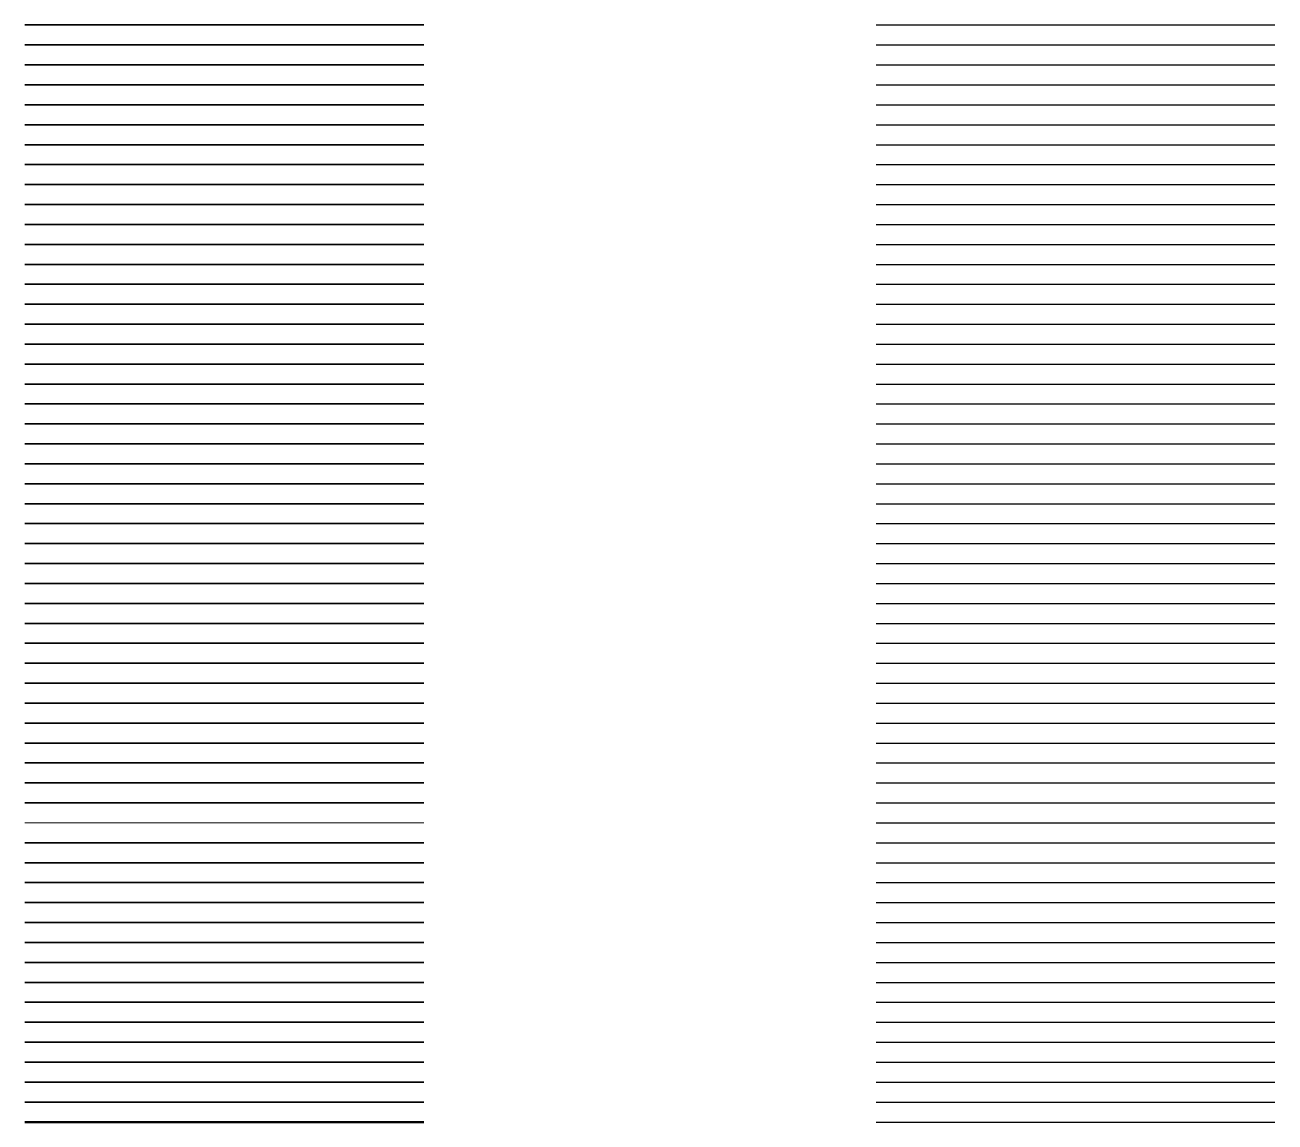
# Model space of a CAD drawing. Header units: metres. Extents: x 2534 to 2597, y 2465 to 2576.
# Drawn here: x 2534.4 to 2597.1, y 2465.3 to 2520.3 of the extents above; entities that cross this region are included whole.
import ezdxf

# ---------------------------------------------------------------- set-up
doc = ezdxf.new("R2010")
doc.units = ezdxf.units.M
for name, color, linetype, lineweight in [('V-WE-BC-VOORSPANNING_MET AANHECHTING_KABEL-G', 180, 'V-BC-KABEL-SO', 50), ('V-WE-BV-GELEIDECONSTRUCTIE_GELEIDEBARRIER-G', 210, 'V-BV-GELEIDEBARRIER-SO', 35), ('V-WE-BV-GELEIDECONSTRUCTIE_GELEIDEBARRIER_STEPBARRIER-G', 210, 'V-BV-STEPBARRIER-SO', 35), ('V-WE-BV-GELEIDECONSTRUCTIE_GELEIDEBARRIER_STEPBARRIER_BETON_SLIPFORMPAVER-G', 210, 'V-BV-SLIPFORM-SO', 35), ('V-WE-BV-GELEIDECONSTRUCTIE_GELEIDEBARRIER_STEPBARRIER_RWS-G', 210, 'V-BV-RWS-SO', 35), ('V-WE-BV-GELEIDECONSTRUCTIE_GELEIDEBARRIER_STEPBARRIER_SAFEGUARD-G', 210, 'V-BV-SAFEGUARD-SO', 35), ('V-WE-BV-GELEIDECONSTRUCTIE_GELEIDEBARRIER_STEPBARRIER_VARIOGUARD-G', 210, 'V-BV-VARIOGUARD-SO', 35), ('V-WE-BV-GELEIDECONSTRUCTIE_GELEIDEBARRIER_STEPBARRIER_VECUSEC-G', 210, 'V-BV-VECUSEC-SO', 35), ('V-WE-BV-GELEIDECONSTRUCTIE_GELEIDERAIL_KUNSTWERK-G', 210, 'V-BV-GELEIDERAIL_K-SO', 35), ('V-WE-BV-LEUNING-G', 210, 'V-BV-LEUNING-SO', 35), ('V-WE-GK-BESCHOEIING-G', 130, 'V-GK-BESCHOEIING-SO', 35), ('V-WE-GK-BESCHOEIING_HOUT_PERKOENPALENRIJ-G', 130, 'V-GK-PERKOEN-SO', 35), ('V-WE-GR-BEPLANTING_CULTUUR_BOSPLANTSOEN-G', 90, 'V-GR-PLANTSOEN-SO', 35), ('V-WE-GW-MAAIVELD-G', 90, 'V-GW-MAAIVELD-SO', 35), ('V-WE-GW-RAAI-G', 10, 'V-GW-RAAI-SO', 35), ('V-WE-KW-PROFIELVRIJERUIMTE-G', 7, 'V-KW-PVR-SO', 18), ('V-WE-KW-ZICHTRUIMTE-G', 7, 'V-KW-ZICHTRUIMTE-SO', 35), ('V-WE-MO-ARCHEOLOGIE-G', 90, 'V-MO-ARCHEOLOGIE-SO', 35), ('V-WE-MO-BODEM_CONTOUR-G', 30, 'V-MO-BORDER-SO', 35), ('V-WE-MO-BODEM_CONTOUR_ACHTERGRONDWAARDE-G', 90, 'V-MO-BODEMACHTERGRONDWAARDE-SO', 35), ('V-WE-MO-BODEM_CONTOUR_INTERVENTIEWAARDE-G', 10, 'V-MO-BODEM_CONTOUR_INTERVENTIEWAARDE-SO', 35), ('V-WE-MO-BODEM_CONTOUR_TUSSENWAARDE-G', 40, 'V-MO-BODEMTUSSENWAARDE-SO', 35), ('V-WE-MO-EXPLOSIEVEN-G', 10, 'V-MO-EXPLOSIEVEN-SO', 35), ('V-WE-MO-GELUID_CONTOUR_INTERVENTIEWAARDE-G', 10, 'V-MO-GELUIDINTERVENTIEWAARDE-SO', 35), ('V-WE-MO-GELUID_CONTOUR_STREEFWAARDE-G', 90, 'V-MO-GELUIDSTREEFWAARDE-SO', 35), ('V-WE-MO-GELUID_CONTOUR_TUSSENWAARDE-G', 40, 'V-MO-GELUIDTUSSENWAARDE-SO', 35), ('V-WE-MO-GEUR_CONTOUR_INTERVENTIEWAARDE-G', 10, 'V-MO-GEURINTERVENTIEWAARDE-SO', 35), ('V-WE-MO-GEUR_CONTOUR_STREEFWAARDE-G', 90, 'V-MO-GEURSTREEFWAARDE-SO', 35), ('V-WE-MO-GEUR_CONTOUR_TUSSENWAARDE-G', 40, 'V-MO-GEURTUSSENWAARDE-SO', 35), ('V-WE-MO-GRONDWATER_CONTOUR_INTERVENTIEWAARDE-G', 10, 'V-MO-GRONDWATERINTERVENTIEWAARDE-SO', 35), ('V-WE-MO-GRONDWATER_CONTOUR_STREEFWAARDE-G', 90, 'V-MO-GRONDWATERSTREEFWAARDE-SO', 35), ('V-WE-MO-GRONDWATER_CONTOUR_TUSSENWAARDE-G', 40, 'V-MO-GRONDWATERTUSSENWAARDE-SO', 35), ('V-WE-MO-LICHT_CONTOUR_INTERVENTIEWAARDE-G', 10, 'V-MO-LICHTINTERVENTIEWAARDE-SO', 35), ('V-WE-MO-LICHT_CONTOUR_STREEFWAARDE-G', 90, 'V-MO-LICHTSTREEFWAARDE-SO', 35), ('V-WE-MO-LICHT_CONTOUR_TUSSENWAARDE-G', 40, 'V-MO-LICHTTUSSENWAARDE-SO', 35), ('V-WE-MO-LUCHT_CONTOUR_INTERVENTIEWAARDE-G', 10, 'V-MO-LUCHTINTERVENTIEWAARDE-SO', 35), ('V-WE-MO-LUCHT_CONTOUR_STREEFWAARDE-G', 90, 'V-MO-LUCHTSTREEFWAARDE-SO', 35), ('V-WE-MO-LUCHT_CONTOUR_TUSSENWAARDE-G', 40, 'V-MO-LUCHTTUSSENWAARDE-SO', 35), ('V-WE-MO-STRALING_CONTOUR_INTERVENTIEWAARDE-G', 10, 'V-MO-STRALINGINTERVENTIEWAARDE-SO', 35), ('V-WE-MO-STRALING_CONTOUR_STREEFWAARDE-G', 90, 'V-MO-STRALINGSTREEFWAARDE-SO', 35), ('V-WE-MO-STRALING_CONTOUR_TUSSENWAARDE-G', 40, 'V-MO-STRALINGTUSSENWAARDE-SO', 35), ('V-WE-MO-TRILLING_CONTOUR_INTERVENTIEWAARDE-G', 10, 'V-MO-TRILLINGINTERVENTIEWAARDE-SO', 35), ('V-WE-MO-TRILLING_CONTOUR_STREEFWAARDE-G', 90, 'V-MO-TRILLINGSTREEFWAARDE-SO', 35), ('V-WE-MO-TRILLING_CONTOUR_TUSSENWAARDE-G', 40, 'V-MO-TRILLINGTUSSENWAARDE-SO', 35), ('V-WE-OB-BESCHOEIING-G', 7, 'V-OB-BESCHOEIING-SO', 35), ('V-WE-OB-BESCHOEIING_PERKOENPALENRIJ-G', 7, 'V-OB-PERKOEN-SO', 35), ('V-WE-OB-SCHANSKORF-G', 7, 'V-OB-SCHANSKORF-SO', 35), ('V-WE-OV-KABELDOORVOER_KABELKOKER-G', 7, 'V-OV-KABELKOKER-SO', 35), ('V-WE-OV-LIJNVERLICHTING-G', 190, 'V-OV-LIJNV-SO', 35), ('V-WE-RI-DRAINAGE-G', 90, 'V-RI-DRAINAGE-SO', 35), ('V-WE-RI-DRAINAGE_DRAIN-OPHOOGTEBRENGEN-G', 90, 'V-RI-OPHOOGTEBRENGEN-SO', 35), ('V-WE-RI-DWA_LOZELEIDING-G', 20, 'V-RI-LOZELEIDING-SO', 35), ('V-WE-RI-DWA_LOZELEIDING_UITLEGGER-G', 20, 'V-RI-UITLEGGER-SO', 35), ('V-WE-RI-DWA_LOZELEIDING_VOLGESCHUIMD-G', 20, 'V-RI-VOLSCHUIMEN-SO', 35), ('V-WE-RI-DWA_LOZELEIDING_VOLGEZAND-G', 20, 'V-RI-VOLZANDEN-SO', 35), ('V-WE-RI-DWA_RIOOLLEIDING-LINING-G', 20, 'V-RI-LINING-SO', 35), ('V-WE-VH-KANTOPSLUITING_VOORKANTBAND-G', 50, 'V-CONTINUOUS-SO', 25)]:
    doc.layers.add(name, color=color, linetype=linetype, lineweight=lineweight)
doc.linetypes.add('V-BC-KABEL-SO', pattern='A,10,-1,1.5,[24,NLCS.SHX,S=0.5,R=0,X=0,Y=0],1.5,-1', length=15)
doc.linetypes.add('V-BV-GELEIDEBARRIER-SO', pattern='A,5,[24,NLCS.SHX,S=0.5,R=0,X=0.5,Y=0],5,-3,[109,NLCS.SHX,S=1,R=0,X=0,Y=0],-3', length=16)
doc.linetypes.add('V-BV-GELEIDERAIL_K-SO', pattern='A,2,-1,[170,NLCS.SHX,S=0.5,R=0,X=0,Y=0],-1,2,-1,[170,NLCS.SHX,S=0.5,R=0,X=0,Y=0],-1,2,-1,[170,NLCS.SHX,S=0.5,R=0,X=0,Y=0],-1,2,-2,[24,NLCS.SHX,S=0.5,R=0,X=0,Y=0],-2', length=18)
doc.linetypes.add('V-BV-LEUNING-SO', pattern='A,1,[24,NLCS.SHX,S=0.5,R=0,X=0,Y=0],1,[69,NLCS.SHX,S=0.2,R=0,X=0,Y=0],1,[24,NLCS.SHX,S=0.5,R=0,X=0,Y=0],1', length=4)
doc.linetypes.add('V-BV-RWS-SO', pattern='A,0.5,[19,NLCS.SHX,S=1,R=0,X=0.5,Y=0],-1,[19,NLCS.SHX,S=1,R=0,X=0.5,Y=0],-1,0.5,-1,[24,NLCS.SHX,S=0.5,R=0,X=0,Y=0],-1', length=5)
doc.linetypes.add('V-BV-SAFEGUARD-SO', pattern='A,0.5,-2,[8,NLCS.SHX,S=1,R=0,X=-1,Y=0],0.5,-1,[24,NLCS.SHX,S=0.5,R=0,X=0,Y=0],-1', length=5)
doc.linetypes.add('V-BV-SLIPFORM-SO', pattern='A,1,-1,[9,NLCS.SHX,S=1,R=0,X=-1,Y=0],1,-1,[24,NLCS.SHX,S=0.5,R=0,X=0,Y=0],-1', length=5)
doc.linetypes.add('V-BV-STEPBARRIER-SO', pattern='A,1,-1,[16,NLCS.SHX,S=1,R=0,X=-1,Y=0],1,-1,[24,NLCS.SHX,S=0.5,R=0,X=0,Y=0],-1', length=5)
doc.linetypes.add('V-BV-VARIOGUARD-SO', pattern='A,0.5,-2,[21,NLCS.SHX,S=1,R=0,X=-1,Y=0],0.5,-1,[24,NLCS.SHX,S=0.5,R=0,X=0,Y=0],-1', length=5)
doc.linetypes.add('V-BV-VECUSEC-SO', pattern='A,0.5,-2,[129,NLCS.SHX,S=1,R=0,X=-1,Y=0],0.5,-1,[24,NLCS.SHX,S=0.5,R=0,X=0,Y=0],-1', length=5)
doc.linetypes.add('V-CONTINUOUS-SO', pattern='A,3.5,[24,NLCS.SHX,S=0.5,R=0,X=0,Y=0],3.5', length=7)
doc.linetypes.add('V-GK-BESCHOEIING-SO', pattern='A,9,[24,NLCS.SHX,S=0.5,R=0,X=0,Y=0],9,-3,[1,NLCS.SHX,S=0.6,R=0,X=0,Y=0],-3', length=24)
doc.linetypes.add('V-GK-PERKOEN-SO', pattern='A,9,[24,NLCS.SHX,S=0.5,R=0,X=0,Y=0],9,-2.4,[2,NLCS.SHX,S=0.6,R=0,X=0,Y=0],-2.4,[2,NLCS.SHX,S=0.6,R=0,X=0,Y=0],-2.4,[2,NLCS.SHX,S=0.6,R=0,X=0,Y=0],-2.4,[2,NLCS.SHX,S=0.6,R=0,X=0,Y=0],-2.4', length=30)
doc.linetypes.add('V-GR-PLANTSOEN-SO', pattern='A,0,-0.0001,[24,NLCS.SHX,S=0.5,R=0,X=0,Y=1],-0.0001,[179,NLCS.SHX,S=1.5,R=0,X=0,Y=0],-4', length=4.0002)
doc.linetypes.add('V-GW-MAAIVELD-SO', pattern='A,4,[24,NLCS.SHX,S=0.5,R=0,X=0,Y=0],12,[40,NLCS.SHX,S=1,R=0,X=0,Y=-0.5],12', length=28)
doc.linetypes.add('V-GW-RAAI-SO', pattern='A,7.5,[24,NLCS.SHX,S=0.5,R=0,X=0,Y=0],7.5,-1,2,-1', length=19)
doc.linetypes.add('V-KW-PVR-SO', pattern='A,3,[24,NLCS.SHX,S=0.5,R=0,X=0,Y=0],3,-1.5', length=7.5)
doc.linetypes.add('V-KW-ZICHTRUIMTE-SO', pattern='A,1.5,[24,NLCS.SHX,S=0.5,R=0,X=0,Y=0],1.5,-4.5', length=7.5)
doc.linetypes.add('V-MO-ARCHEOLOGIE-SO', pattern='A,3.5,-5,0,[24,NLCS.SHX,S=0.5,R=0,X=0,Y=0],-5,7,-2.5,[34,NLCS.SHX,S=0.3,R=0,X=0,Y=0],-2.5,3.5', length=29)
doc.linetypes.add('V-MO-BODEM_CONTOUR_INTERVENTIEWAARDE-SO', pattern='A,8.625,-7,[40,NLCS.SHX,S=1.8,R=0,X=0,Y=0],-7,17.25,[24,NLCS.SHX,S=0.5,R=0,X=0,Y=0],8.625', length=48.5)
doc.linetypes.add('V-MO-BODEMACHTERGRONDWAARDE-SO', pattern='A,3,-3.5,6,-7,[40,NLCS.SHX,S=1.8,R=0,X=0,Y=0],-7,6,-3.5,6,-3.5,[24,NLCS.SHX,S=0.5,R=0,X=-1.75,Y=0],3', length=48.5)
doc.linetypes.add('V-MO-BODEMTUSSENWAARDE-SO', pattern='A,5,-7.25,0,[24,NLCS.SHX,S=0.5,R=0,X=0,Y=0],-7.25,10,-7,[40,NLCS.SHX,S=1.8,R=0,X=0,Y=0],-7,5', length=48.5)
doc.linetypes.add('V-MO-BORDER-SO', pattern='A,12.5,-2.5,1,-2.5,12.5,-2.5,[24,NLCS.SHX,S=0.5,R=0,X=0,Y=0],-2.5', length=36)
doc.linetypes.add('V-MO-EXPLOSIEVEN-SO', pattern='A,8.625,-4,[35,NLCS.SHX,S=0.8,R=0,X=0,Y=0],-4,17.25,[24,NLCS.SHX,S=0.5,R=0,X=0,Y=0],8.625', length=42.5)
doc.linetypes.add('V-MO-GELUIDINTERVENTIEWAARDE-SO', pattern='A,8.625,-4,[36,NLCS.SHX,S=0.8,R=0,X=0,Y=0],-4,17.25,[24,NLCS.SHX,S=0.5,R=0,X=0,Y=0],8.625', length=42.5)
doc.linetypes.add('V-MO-GELUIDSTREEFWAARDE-SO', pattern='A,3,-3.5,6,-4,[36,NLCS.SHX,S=0.8,R=0,X=0,Y=0],-4,6,-3.5,6,-3.5,[24,NLCS.SHX,S=0.5,R=0,X=-1.75,Y=0],3', length=42.5)
doc.linetypes.add('V-MO-GELUIDTUSSENWAARDE-SO', pattern='A,5,-7.25,0,[24,NLCS.SHX,S=0.5,R=0,X=0,Y=0],-7.25,10,-4,[36,NLCS.SHX,S=0.8,R=0,X=0,Y=0],-4,5', length=42.5)
doc.linetypes.add('V-MO-GEURINTERVENTIEWAARDE-SO', pattern='A,8.625,-4,[37,NLCS.SHX,S=0.8,R=0,X=0,Y=0],-4,17.25,[24,NLCS.SHX,S=0.5,R=0,X=0,Y=0],8.625', length=42.5)
doc.linetypes.add('V-MO-GEURSTREEFWAARDE-SO', pattern='A,3,-3.5,6,-4,[37,NLCS.SHX,S=0.8,R=0,X=0,Y=0],-4,6,-3.5,6,-3.5,[24,NLCS.SHX,S=0.5,R=0,X=-1.75,Y=0],3', length=42.5)
doc.linetypes.add('V-MO-GEURTUSSENWAARDE-SO', pattern='A,5,-7.25,0,[24,NLCS.SHX,S=0.5,R=0,X=0,Y=0],-7.25,10,-4,[37,NLCS.SHX,S=0.8,R=0,X=0,Y=0],-4,5', length=42.5)
doc.linetypes.add('V-MO-GRONDWATERINTERVENTIEWAARDE-SO', pattern='A,8.625,-4,[38,NLCS.SHX,S=0.8,R=0,X=0,Y=0],-4,17.25,[24,NLCS.SHX,S=0.5,R=0,X=0,Y=0],8.625', length=42.5)
doc.linetypes.add('V-MO-GRONDWATERSTREEFWAARDE-SO', pattern='A,3,-3.5,6,-4,[38,NLCS.SHX,S=0.8,R=0,X=0,Y=0],-4,6,-3.5,6,-3.5,[24,NLCS.SHX,S=0.5,R=0,X=-1.75,Y=0],3', length=42.5)
doc.linetypes.add('V-MO-GRONDWATERTUSSENWAARDE-SO', pattern='A,5,-7.25,0,[24,NLCS.SHX,S=0.5,R=0,X=0,Y=0],-7.25,10,-4,[38,NLCS.SHX,S=0.8,R=0,X=0,Y=0],-4,5', length=42.5)
doc.linetypes.add('V-MO-LICHTINTERVENTIEWAARDE-SO', pattern='A,8.625,-4,[39,NLCS.SHX,S=0.8,R=0,X=0,Y=0],-4,17.25,[24,NLCS.SHX,S=0.5,R=0,X=0,Y=0],8.625', length=42.5)
doc.linetypes.add('V-MO-LICHTSTREEFWAARDE-SO', pattern='A,3,-3.5,6,-4,[39,NLCS.SHX,S=0.8,R=0,X=0,Y=0],-4,6,-3.5,6,-3.5,[24,NLCS.SHX,S=0.5,R=0,X=-1.75,Y=0],3', length=42.5)
doc.linetypes.add('V-MO-LICHTTUSSENWAARDE-SO', pattern='A,5,-7.25,0,[24,NLCS.SHX,S=0.5,R=0,X=0,Y=0],-7.25,10,-4,[39,NLCS.SHX,S=0.8,R=0,X=0,Y=0],-4,5', length=42.5)
doc.linetypes.add('V-MO-LUCHTINTERVENTIEWAARDE-SO', pattern='A,8.625,-4,[49,NLCS.SHX,S=0.8,R=0,X=0,Y=0],-4,17.25,[24,NLCS.SHX,S=0.5,R=0,X=0,Y=0],8.625', length=42.5)
doc.linetypes.add('V-MO-LUCHTSTREEFWAARDE-SO', pattern='A,3,-3.5,6,-4,[49,NLCS.SHX,S=0.8,R=0,X=0,Y=0],-4,6,-3.5,6,-3.5,[24,NLCS.SHX,S=0.5,R=0,X=-1.75,Y=0],3', length=42.5)
doc.linetypes.add('V-MO-LUCHTTUSSENWAARDE-SO', pattern='A,5,-7.25,0,[24,NLCS.SHX,S=0.5,R=0,X=0,Y=0],-7.25,10,-4,[49,NLCS.SHX,S=0.8,R=0,X=0,Y=0],-4,5', length=42.5)
doc.linetypes.add('V-MO-STRALINGINTERVENTIEWAARDE-SO', pattern='A,8.625,-4,[41,NLCS.SHX,S=0.8,R=0,X=0,Y=0],-4,17.25,[24,NLCS.SHX,S=0.5,R=0,X=0,Y=0],8.625', length=42.5)
doc.linetypes.add('V-MO-STRALINGSTREEFWAARDE-SO', pattern='A,3,-3.5,6,-4,[41,NLCS.SHX,S=0.8,R=0,X=0,Y=0],-4,6,-3.5,6,-3.5,[24,NLCS.SHX,S=0.5,R=0,X=-1.75,Y=0],3', length=42.5)
doc.linetypes.add('V-MO-STRALINGTUSSENWAARDE-SO', pattern='A,5,-7.25,0,[24,NLCS.SHX,S=0.5,R=0,X=0,Y=0],-7.25,10,-4,[41,NLCS.SHX,S=0.8,R=0,X=0,Y=0],-4,5', length=42.5)
doc.linetypes.add('V-MO-TRILLINGINTERVENTIEWAARDE-SO', pattern='A,8.625,-4,[48,NLCS.SHX,S=0.8,R=0,X=0,Y=0],-4,17.25,[24,NLCS.SHX,S=0.5,R=0,X=0,Y=0],8.625', length=42.5)
doc.linetypes.add('V-MO-TRILLINGSTREEFWAARDE-SO', pattern='A,3,-3.5,6,-4,[48,NLCS.SHX,S=0.8,R=0,X=0,Y=0],-4,6,-3.5,6,-3.5,[24,NLCS.SHX,S=0.5,R=0,X=-1.75,Y=0],3', length=42.5)
doc.linetypes.add('V-MO-TRILLINGTUSSENWAARDE-SO', pattern='A,5,-7.25,0,[24,NLCS.SHX,S=0.5,R=0,X=0,Y=0],-7.25,10,-4,[48,NLCS.SHX,S=0.8,R=0,X=0,Y=0],-4,5', length=42.5)
doc.linetypes.add('V-OB-BESCHOEIING-SO', pattern='A,10,[24,NLCS.SHX,S=0.5,R=0,X=0,Y=0],10,-3.5,[1,NLCS.SHX,S=0.5,R=0,X=0,Y=0],-3.5', length=27)
doc.linetypes.add('V-OB-PERKOEN-SO', pattern='A,0,-1,[2,NLCS.SHX,S=1,R=0,X=0,Y=0],-2,[2,NLCS.SHX,S=1,R=0,X=0,Y=0],-2,[2,NLCS.SHX,S=1,R=0,X=0,Y=0],-6,[24,NLCS.SHX,S=0.5,R=0,X=0,Y=0],-6', length=17)
doc.linetypes.add('V-OB-SCHANSKORF-SO', pattern='A,2.5,[24,NLCS.SHX,S=0.5,R=0,X=0,Y=0],2.5,-1,[140,NLCS.SHX,S=2,R=0,X=-0.5,Y=0],-1', length=7)
doc.linetypes.add('V-OV-KABELKOKER-SO', pattern='A,0,-3,[80,NLCS.SHX,S=1,R=0,X=0,Y=0],-6,[80,NLCS.SHX,S=1,R=0,X=0,Y=0],-6,[80,NLCS.SHX,S=1,R=0,X=0,Y=0],-6,[24,NLCS.SHX,S=0.5,R=0,X=0,Y=0],-3', length=24)
doc.linetypes.add('V-OV-LIJNV-SO', pattern='A,0,-5,[102,NLCS.SHX,S=1,R=0,X=-0.625,Y=0],2.5,-0.5,[69,NLCS.SHX,S=0.5,R=0,X=0,Y=0],-0.5,2.5,[102,NLCS.SHX,S=1,R=180,X=0.625,Y=0],-5,[24,NLCS.SHX,S=0.5,R=0,X=1,Y=0],-2', length=18)
doc.linetypes.add('V-RI-DRAINAGE-SO', pattern='A,3,[24,NLCS.SHX,S=0.5,R=0,X=0,Y=0],3,-1.8,1.8,-1.8,2.4,-1.8,1.8,-1.8', length=19.2)
doc.linetypes.add('V-RI-LINING-SO', pattern='A,3.75,[24,NLCS.SHX,S=0.5,R=0,X=0,Y=0],3.75,-3,0,-3,3,-3,0,-3', length=22.5)
doc.linetypes.add('V-RI-LOZELEIDING-SO', pattern='A,0.1,-4,[24,NLCS.SHX,S=0.5,R=0,X=0,Y=0],-4', length=8.1)
doc.linetypes.add('V-RI-OPHOOGTEBRENGEN-SO', pattern='A,3.75,[24,NLCS.SHX,S=0.5,R=0,X=0,Y=0],3.75,-3,0.75,-3,3,-3,0.75,-3', length=24)
doc.linetypes.add('V-RI-UITLEGGER-SO', pattern='A,1.25,[24,NLCS.SHX,S=0.5,R=0,X=0,Y=0],1.25,-1.8,1.8,-1.8,2.5,-1.8,1.8,-1.8', length=15.8)
doc.linetypes.add('V-RI-VOLSCHUIMEN-SO', pattern='A,0,[50,NLCS.SHX,S=0.5,R=0,X=0,Y=0],2,[24,NLCS.SHX,S=0.5,R=0,X=0,Y=0],2', length=4)
doc.linetypes.add('V-RI-VOLZANDEN-SO', pattern='A,0,[50,NLCS.SHX,S=0.5,R=0,X=0,Y=0],2,[24,NLCS.SHX,S=0.5,R=0,X=0,Y=0],2', length=4)

msp = doc.modelspace()

# ---------------------------------------------------------------- linework, layer by layer
at = {"layer": 'V-WE-BC-VOORSPANNING_MET AANHECHTING_KABEL-G', "color": 2}
msp.add_line((2534.448, 2465.302), (2554.448, 2465.302), dxfattribs=at)
at = {"layer": 'V-WE-BV-GELEIDECONSTRUCTIE_GELEIDEBARRIER-G', "color": 3}
msp.add_line((2534.448, 2472.302), (2554.448, 2472.302), dxfattribs=at)
at = {"layer": 'V-WE-BV-GELEIDECONSTRUCTIE_GELEIDEBARRIER_STEPBARRIER-G', "color": 3}
msp.add_line((2534.448, 2471.302), (2554.448, 2471.302), dxfattribs=at)
at = {"layer": 'V-WE-BV-GELEIDECONSTRUCTIE_GELEIDEBARRIER_STEPBARRIER_BETON_SLIPFORMPAVER-G', "color": 3}
msp.add_line((2534.448, 2466.302), (2554.448, 2466.302), dxfattribs=at)
at = {"layer": 'V-WE-BV-GELEIDECONSTRUCTIE_GELEIDEBARRIER_STEPBARRIER_RWS-G', "color": 3}
msp.add_line((2534.448, 2467.302), (2554.448, 2467.302), dxfattribs=at)
at = {"layer": 'V-WE-BV-GELEIDECONSTRUCTIE_GELEIDEBARRIER_STEPBARRIER_SAFEGUARD-G', "color": 3}
msp.add_line((2534.448, 2468.302), (2554.448, 2468.302), dxfattribs=at)
at = {"layer": 'V-WE-BV-GELEIDECONSTRUCTIE_GELEIDEBARRIER_STEPBARRIER_VARIOGUARD-G', "color": 3}
msp.add_line((2534.448, 2469.302), (2554.448, 2469.302), dxfattribs=at)
at = {"layer": 'V-WE-BV-GELEIDECONSTRUCTIE_GELEIDEBARRIER_STEPBARRIER_VECUSEC-G', "color": 3}
msp.add_line((2534.448, 2470.302), (2554.448, 2470.302), dxfattribs=at)
at = {"layer": 'V-WE-BV-GELEIDECONSTRUCTIE_GELEIDERAIL_KUNSTWERK-G', "color": 3}
msp.add_line((2534.448, 2473.302), (2554.448, 2473.302), dxfattribs=at)
at = {"layer": 'V-WE-BV-LEUNING-G', "color": 3}
msp.add_line((2534.448, 2474.302), (2554.448, 2474.302), dxfattribs=at)
at = {"layer": 'V-WE-GK-BESCHOEIING-G', "color": 4}
msp.add_line((2534.448, 2476.302), (2554.448, 2476.302), dxfattribs=at)
at = {"layer": 'V-WE-GK-BESCHOEIING_HOUT_PERKOENPALENRIJ-G', "color": 4}
msp.add_line((2534.448, 2475.302), (2554.448, 2475.302), dxfattribs=at)
at = {"layer": 'V-WE-GR-BEPLANTING_CULTUUR_BOSPLANTSOEN-G', "color": 5}
msp.add_line((2534.448, 2477.302), (2554.448, 2477.302), dxfattribs=at)
at = {"layer": 'V-WE-GW-MAAIVELD-G', "color": 6}
msp.add_line((2534.448, 2478.302), (2554.448, 2478.302), dxfattribs=at)
at = {"layer": 'V-WE-GW-RAAI-G', "color": 6}
msp.add_line((2534.448, 2479.302), (2554.448, 2479.302), dxfattribs=at)
at = {"layer": 'V-WE-KW-PROFIELVRIJERUIMTE-G', "color": 4}
msp.add_line((2534.448, 2480.302), (2554.448, 2480.302), dxfattribs=at)
at = {"layer": 'V-WE-KW-ZICHTRUIMTE-G', "color": 4}
msp.add_line((2534.448, 2481.302), (2554.448, 2481.302), dxfattribs=at)
at = {"layer": 'V-WE-MO-ARCHEOLOGIE-G', "color": 4}
msp.add_line((2534.448, 2482.302), (2554.448, 2482.302), dxfattribs=at)
at = {"layer": 'V-WE-MO-BODEM_CONTOUR-G', "color": 4}
msp.add_line((2534.448, 2486.302), (2554.448, 2486.302), dxfattribs=at)
at = {"layer": 'V-WE-MO-BODEM_CONTOUR_ACHTERGRONDWAARDE-G', "color": 4}
msp.add_line((2534.448, 2483.302), (2554.448, 2483.302), dxfattribs=at)
at = {"layer": 'V-WE-MO-BODEM_CONTOUR_INTERVENTIEWAARDE-G', "color": 4}
msp.add_line((2534.448, 2484.302), (2554.448, 2484.302), dxfattribs=at)
at = {"layer": 'V-WE-MO-BODEM_CONTOUR_TUSSENWAARDE-G', "color": 4}
msp.add_line((2534.448, 2485.302), (2554.448, 2485.302), dxfattribs=at)
at = {"layer": 'V-WE-MO-EXPLOSIEVEN-G', "color": 4}
msp.add_line((2534.448, 2487.302), (2554.448, 2487.302), dxfattribs=at)
at = {"layer": 'V-WE-MO-GELUID_CONTOUR_INTERVENTIEWAARDE-G', "color": 4}
msp.add_line((2534.448, 2488.302), (2554.448, 2488.302), dxfattribs=at)
at = {"layer": 'V-WE-MO-GELUID_CONTOUR_STREEFWAARDE-G', "color": 4}
msp.add_line((2534.448, 2489.302), (2554.448, 2489.302), dxfattribs=at)
at = {"layer": 'V-WE-MO-GELUID_CONTOUR_TUSSENWAARDE-G', "color": 4}
msp.add_line((2534.448, 2490.302), (2554.448, 2490.302), dxfattribs=at)
at = {"layer": 'V-WE-MO-GEUR_CONTOUR_INTERVENTIEWAARDE-G', "color": 4}
msp.add_line((2534.448, 2491.302), (2554.448, 2491.302), dxfattribs=at)
at = {"layer": 'V-WE-MO-GEUR_CONTOUR_STREEFWAARDE-G', "color": 4}
msp.add_line((2534.448, 2492.302), (2554.448, 2492.302), dxfattribs=at)
at = {"layer": 'V-WE-MO-GEUR_CONTOUR_TUSSENWAARDE-G', "color": 4}
msp.add_line((2534.448, 2493.302), (2554.448, 2493.302), dxfattribs=at)
at = {"layer": 'V-WE-MO-GRONDWATER_CONTOUR_INTERVENTIEWAARDE-G', "color": 4}
msp.add_line((2534.448, 2494.302), (2554.448, 2494.302), dxfattribs=at)
at = {"layer": 'V-WE-MO-GRONDWATER_CONTOUR_STREEFWAARDE-G', "color": 4}
msp.add_line((2534.448, 2495.302), (2554.448, 2495.302), dxfattribs=at)
at = {"layer": 'V-WE-MO-GRONDWATER_CONTOUR_TUSSENWAARDE-G', "color": 4}
msp.add_line((2534.448, 2496.302), (2554.448, 2496.302), dxfattribs=at)
at = {"layer": 'V-WE-MO-LICHT_CONTOUR_INTERVENTIEWAARDE-G', "color": 4}
msp.add_line((2534.448, 2497.302), (2554.448, 2497.302), dxfattribs=at)
at = {"layer": 'V-WE-MO-LICHT_CONTOUR_STREEFWAARDE-G', "color": 4}
msp.add_line((2534.448, 2498.302), (2554.448, 2498.302), dxfattribs=at)
at = {"layer": 'V-WE-MO-LICHT_CONTOUR_TUSSENWAARDE-G', "color": 4}
msp.add_line((2534.448, 2499.302), (2554.448, 2499.302), dxfattribs=at)
at = {"layer": 'V-WE-MO-LUCHT_CONTOUR_INTERVENTIEWAARDE-G', "color": 4}
msp.add_line((2534.448, 2500.302), (2554.448, 2500.302), dxfattribs=at)
at = {"layer": 'V-WE-MO-LUCHT_CONTOUR_STREEFWAARDE-G', "color": 4}
msp.add_line((2534.448, 2501.302), (2554.448, 2501.302), dxfattribs=at)
at = {"layer": 'V-WE-MO-LUCHT_CONTOUR_TUSSENWAARDE-G', "color": 4}
msp.add_line((2534.448, 2502.302), (2554.448, 2502.302), dxfattribs=at)
at = {"layer": 'V-WE-MO-STRALING_CONTOUR_INTERVENTIEWAARDE-G', "color": 4}
msp.add_line((2534.448, 2503.302), (2554.448, 2503.302), dxfattribs=at)
at = {"layer": 'V-WE-MO-STRALING_CONTOUR_STREEFWAARDE-G', "color": 4}
msp.add_line((2534.448, 2504.302), (2554.448, 2504.302), dxfattribs=at)
at = {"layer": 'V-WE-MO-STRALING_CONTOUR_TUSSENWAARDE-G', "color": 4}
msp.add_line((2534.448, 2505.302), (2554.448, 2505.302), dxfattribs=at)
at = {"layer": 'V-WE-MO-TRILLING_CONTOUR_INTERVENTIEWAARDE-G', "color": 4}
msp.add_line((2534.448, 2506.302), (2554.448, 2506.302), dxfattribs=at)
at = {"layer": 'V-WE-MO-TRILLING_CONTOUR_STREEFWAARDE-G', "color": 4}
msp.add_line((2534.448, 2507.302), (2554.448, 2507.302), dxfattribs=at)
at = {"layer": 'V-WE-MO-TRILLING_CONTOUR_TUSSENWAARDE-G', "color": 4}
msp.add_line((2534.448, 2508.302), (2554.448, 2508.302), dxfattribs=at)
at = {"layer": 'V-WE-OB-BESCHOEIING-G', "color": 5}
msp.add_line((2534.448, 2510.302), (2554.448, 2510.302), dxfattribs=at)
at = {"layer": 'V-WE-OB-BESCHOEIING_PERKOENPALENRIJ-G', "color": 5}
msp.add_line((2534.448, 2509.302), (2554.448, 2509.302), dxfattribs=at)
at = {"layer": 'V-WE-OB-SCHANSKORF-G', "color": 5}
msp.add_line((2534.448, 2511.302), (2554.448, 2511.302), dxfattribs=at)
at = {"layer": 'V-WE-OV-KABELDOORVOER_KABELKOKER-G', "color": 6}
msp.add_line((2534.448, 2512.302), (2554.448, 2512.302), dxfattribs=at)
at = {"layer": 'V-WE-OV-LIJNVERLICHTING-G', "color": 6}
msp.add_line((2534.448, 2513.302), (2554.448, 2513.302), dxfattribs=at)
at = {"layer": 'V-WE-RI-DRAINAGE-G', "color": 1}
msp.add_line((2534.448, 2515.302), (2554.448, 2515.302), dxfattribs=at)
at = {"layer": 'V-WE-RI-DRAINAGE_DRAIN-OPHOOGTEBRENGEN-G', "color": 1}
msp.add_line((2534.448, 2514.302), (2554.448, 2514.302), dxfattribs=at)
at = {"layer": 'V-WE-RI-DWA_LOZELEIDING-G', "color": 1}
msp.add_line((2534.448, 2519.302), (2554.448, 2519.302), dxfattribs=at)
at = {"layer": 'V-WE-RI-DWA_LOZELEIDING_UITLEGGER-G', "color": 1}
msp.add_line((2534.448, 2516.302), (2554.448, 2516.302), dxfattribs=at)
at = {"layer": 'V-WE-RI-DWA_LOZELEIDING_VOLGESCHUIMD-G', "color": 1}
msp.add_line((2534.448, 2517.302), (2554.448, 2517.302), dxfattribs=at)
at = {"layer": 'V-WE-RI-DWA_LOZELEIDING_VOLGEZAND-G', "color": 1}
msp.add_line((2534.448, 2518.302), (2554.448, 2518.302), dxfattribs=at)
at = {"layer": 'V-WE-RI-DWA_RIOOLLEIDING-LINING-G', "color": 1}
msp.add_line((2534.448, 2520.302), (2554.448, 2520.302), dxfattribs=at)
at = {"layer": 'V-WE-VH-KANTOPSLUITING_VOORKANTBAND-G', "color": 0, "flags": 128}
for points in [[(2577.113, 2520.302), (2597.113, 2520.302)], [(2577.113, 2519.302), (2597.113, 2519.302)], [(2577.113, 2518.302), (2597.113, 2518.302)], [(2577.113, 2517.302), (2597.113, 2517.302)], [(2577.113, 2516.302), (2597.113, 2516.302)], [(2577.113, 2515.302), (2597.113, 2515.302)], [(2577.113, 2514.302), (2597.113, 2514.302)], [(2577.113, 2513.302), (2597.113, 2513.302)], [(2577.113, 2512.302), (2597.113, 2512.302)], [(2577.113, 2511.302), (2597.113, 2511.302)], [(2577.113, 2510.302), (2597.113, 2510.302)], [(2577.113, 2509.302), (2597.113, 2509.302)], [(2577.113, 2508.302), (2597.113, 2508.302)], [(2577.113, 2507.302), (2597.113, 2507.302)], [(2577.113, 2506.302), (2597.113, 2506.302)], [(2577.113, 2505.302), (2597.113, 2505.302)], [(2577.113, 2504.302), (2597.113, 2504.302)], [(2577.113, 2503.302), (2597.113, 2503.302)], [(2577.113, 2502.302), (2597.113, 2502.302)], [(2577.113, 2501.302), (2597.113, 2501.302)], [(2577.113, 2500.302), (2597.113, 2500.302)], [(2577.113, 2499.302), (2597.113, 2499.302)], [(2577.113, 2498.302), (2597.113, 2498.302)], [(2577.113, 2497.302), (2597.113, 2497.302)], [(2577.113, 2496.302), (2597.113, 2496.302)], [(2577.113, 2495.302), (2597.113, 2495.302)], [(2577.113, 2494.302), (2597.113, 2494.302)], [(2577.113, 2493.302), (2597.113, 2493.302)], [(2577.113, 2492.302), (2597.113, 2492.302)], [(2577.113, 2491.302), (2597.113, 2491.302)], [(2577.113, 2490.302), (2597.113, 2490.302)], [(2577.113, 2489.302), (2597.113, 2489.302)], [(2577.113, 2488.302), (2597.113, 2488.302)], [(2577.113, 2487.302), (2597.113, 2487.302)], [(2577.113, 2486.302), (2597.113, 2486.302)], [(2577.113, 2485.302), (2597.113, 2485.302)], [(2577.113, 2484.302), (2597.113, 2484.302)], [(2577.113, 2483.302), (2597.113, 2483.302)], [(2577.113, 2482.302), (2597.113, 2482.302)], [(2577.113, 2481.302), (2597.113, 2481.302)], [(2577.113, 2480.302), (2597.113, 2480.302)], [(2577.113, 2479.302), (2597.113, 2479.302)], [(2577.113, 2478.302), (2597.113, 2478.302)], [(2577.113, 2477.302), (2597.113, 2477.302)], [(2577.113, 2476.302), (2597.113, 2476.302)], [(2577.113, 2475.302), (2597.113, 2475.302)], [(2577.113, 2474.302), (2597.113, 2474.302)], [(2577.113, 2473.302), (2597.113, 2473.302)], [(2577.113, 2472.302), (2597.113, 2472.302)], [(2577.113, 2471.302), (2597.113, 2471.302)], [(2577.113, 2470.302), (2597.113, 2470.302)], [(2577.113, 2469.302), (2597.113, 2469.302)], [(2577.113, 2468.302), (2597.113, 2468.302)], [(2577.113, 2467.302), (2597.113, 2467.302)], [(2577.113, 2466.302), (2597.113, 2466.302)], [(2577.113, 2465.302), (2597.113, 2465.302)]]:
    msp.add_lwpolyline(points, dxfattribs=at)

doc.saveas('drawing.dxf')
